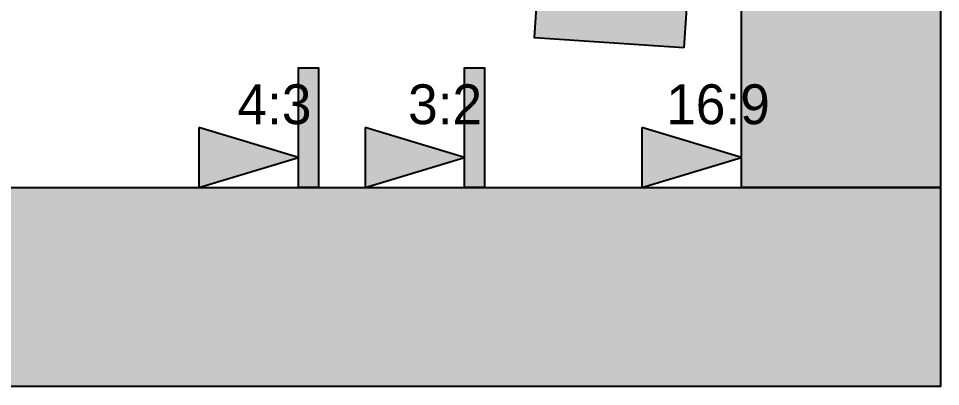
# Model space of a CAD drawing. Header units: millimetres. Extents: x -9 to 297, y 0 to 210.
# Drawn here: x 216 to 297, y 0 to 32.3 of the extents above; entities that cross this region are included whole.
import ezdxf

# ---------------------------------------------------------------- set-up
doc = ezdxf.new("R2010")
doc.units = ezdxf.units.MM
for name, color, linetype in [('FRAME', 7, 'Continuous'), ('GLUE', 1, 'Continuous'), ('LABELS', 7, 'Continuous'), ('SFR', 7, 'Continuous')]:
    doc.layers.add(name, color=color, linetype=linetype)

msp = doc.modelspace()

# ---------------------------------------------------------------- hatches: boundary and pattern name
at = {"layer": 'FRAME', "true_color": 0x000000}
h = msp.add_hatch(color=7, dxfattribs=at)
h.dxf.hatch_style = 1
h.paths.add_polyline_path([(279.5, 192.5), (297, 192.5), (297, 17.5), (279.5, 17.5), (279.5, 192.5)])
h = msp.add_hatch(color=7, dxfattribs=at)
h.dxf.hatch_style = 1
h.paths.add_polyline_path([(242.356, 17.5), (240.606, 17.5), (240.606, 28), (242.356, 28), (242.356, 17.5)])
h = msp.add_hatch(color=7, dxfattribs=at)
h.dxf.hatch_style = 1
h.paths.add_polyline_path([(256.942, 17.5), (255.192, 17.5), (255.192, 28), (256.942, 28), (256.942, 17.5)])
h = msp.add_hatch(color=7, dxfattribs=at)
h.dxf.hatch_style = 1
h.paths.add_polyline_path([(231.856, 22.75), (231.856, 17.5), (240.606, 20.125), (231.856, 22.75)])
h = msp.add_hatch(color=7, dxfattribs=at)
h.dxf.hatch_style = 1
h.paths.add_polyline_path([(246.442, 22.75), (246.442, 17.5), (255.192, 20.125), (246.442, 22.75)])
h = msp.add_hatch(color=7, dxfattribs=at)
h.dxf.hatch_style = 1
h.paths.add_polyline_path([(270.75, 22.751), (270.75, 17.5), (279.5, 20.126), (270.75, 22.751)])
h = msp.add_hatch(color=7, dxfattribs=at)
h.dxf.hatch_style = 1
h.paths.add_polyline_path([(117.942, 17.5), (297, 17.5), (297, 0), (117.942, 0), (117.942, 17.5)])
at = {"layer": 'SFR', "true_color": 0x000000}
h = msp.add_hatch(color=7, dxfattribs=at)
h.dxf.hatch_style = 1
h.paths.add_polyline_path([(274.442, 29.749), (261.317, 30.625), (262.192, 43.75), (275.317, 42.875), (274.442, 29.749)])

# ---------------------------------------------------------------- linework, layer by layer
at = {"layer": 'FRAME', "color": 250}
for points in [[(279.5, 192.5), (297, 192.5), (297, 17.5), (279.5, 17.5), (279.5, 192.5)], [(242.356, 17.5), (240.606, 17.5), (240.606, 28), (242.356, 28), (242.356, 17.5)], [(256.942, 17.5), (255.192, 17.5), (255.192, 28), (256.942, 28), (256.942, 17.5)], [(231.856, 22.75), (231.856, 17.5), (240.606, 20.125), (231.856, 22.75)], [(246.442, 22.75), (246.442, 17.5), (255.192, 20.125), (246.442, 22.75)], [(270.75, 22.751), (270.75, 17.5), (279.5, 20.126), (270.75, 22.751)], [(117.942, 17.5), (297, 17.5), (297, 0), (117.942, 0), (117.942, 17.5)]]:
    msp.add_lwpolyline(points, close=True, dxfattribs=at)
at = {"layer": 'FRAME', "color": 250, "true_color": 0x000000}
for points in [[(279.5, 192.5), (279.5, 17.5), (297, 17.5)], [(297, 17.5), (297, 192.5), (279.5, 192.5)], [(242.356, 17.5), (242.356, 28), (240.606, 28)], [(240.606, 28), (240.606, 17.5), (242.356, 17.5)], [(256.942, 17.5), (256.942, 28), (255.192, 28)], [(255.192, 28), (255.192, 17.5), (256.942, 17.5)], [(231.856, 22.75), (231.856, 17.5), (240.606, 20.125)], [(246.442, 22.75), (246.442, 17.5), (255.192, 20.125)], [(270.75, 22.751), (270.75, 17.5), (279.5, 20.126)], [(117.942, 17.5), (117.942, 0), (297, 0)], [(297, 0), (297, 17.5), (117.942, 17.5)]]:
    msp.add_solid(points, dxfattribs=at)
at = {"layer": 'GLUE', "color": 1, "lineweight": 18}
msp.add_lwpolyline([(0, 0), (297, 0), (297, 210), (0, 210), (0, 0)], dxfattribs=at)
at = {"layer": 'SFR', "color": 250}
msp.add_lwpolyline([(274.442, 29.749), (261.317, 30.625), (262.192, 43.75), (275.317, 42.875), (274.442, 29.749)], close=True, dxfattribs=at)
at = {"layer": 'SFR', "color": 250, "true_color": 0x000000}
for points in [[(262.192, 43.75), (261.317, 30.625), (274.442, 29.749)], [(274.442, 29.749), (275.317, 42.875), (262.192, 43.75)]]:
    msp.add_solid(points, dxfattribs=at)

# ---------------------------------------------------------------- texts
at = {"layer": 'LABELS', "color": 250}
for s, p in [('4:3', (235.225, 23.051)), ('3:2', (250.22, 23.051)), ('16:9', (272.893, 23.051))]:
    msp.add_text(s, height=3.5, dxfattribs=at).set_placement(p)

doc.saveas('drawing.dxf')
